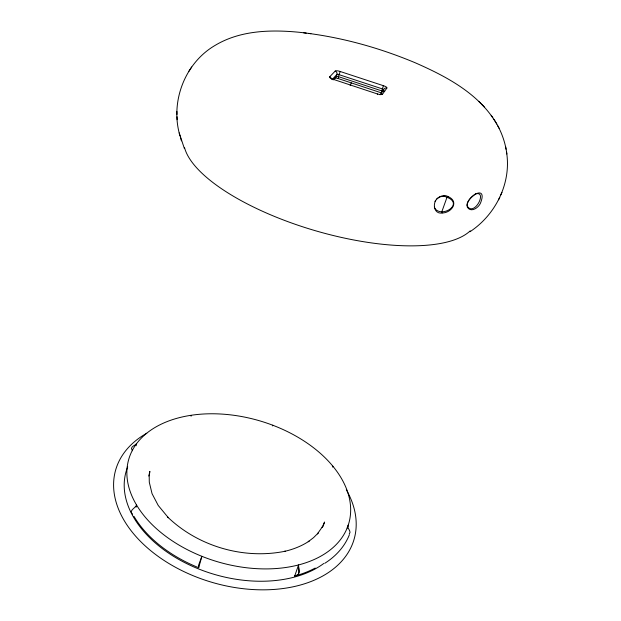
<?xml version="1.0" encoding="UTF-8"?>
<svg xmlns="http://www.w3.org/2000/svg" width="621" height="621" viewBox="0 0 621 621"><rect width="100%" height="100%" fill="white"/><g stroke="black" fill="none" stroke-linecap="round" stroke-linejoin="round"><path stroke-width="0.93" d="M180.067 136.077C169.836 102.481 184.522 63.249 214.982 45.465C240.016 30.351 270.546 29.521 298.856 32.245C338.895 36.499 378.158 47.243 415.263 62.791C446.421 76.484 479.156 93.631 496.808 124.107M315.212 568.044A113.775 74.14 16.3 0 1 294.711 576.016L298.561 564.963C298.359 569.092 301.138 575.551 294.843 575.636M298.476 565.312C298.608 570.629 301.185 574.751 294.711 576.016M333.097 79.822L333.042 79.263L377.366 93.942A4.564 1.195 15.2 0 0 382.482 94.229L386.875 88.05A4.463 1.258 15.1 0 0 383.382 85.682L340.277 71.524A4.44 1.281 17.4 0 0 335.2 71.081L329.666 76.841A2.771 2.647 64 0 1 331.513 79.271M377.421 94.609L377.405 93.903M348.303 524.924C346.184 528.044 352.053 531.227 349.219 533.967M136.123 445.746L136.271 445.055M136.426 444.372L136.573 443.689C134.726 445.839 129.121 446.887 132.537 450.745M136.1 507.194L136.589 505.059C135.448 508.04 128.33 510.765 132.529 514.11M148.784 476.028L149.863 471.378L149.195 476.175L149.288 482.207L152.052 493.672L158.223 505.447L168.353 517.735L167.802 517.169C198.293 546.449 243.874 559.723 285.295 551.207L284.519 551.394C293.19 549.368 301.651 546.115 309.079 541.155L308.218 541.722L313.566 537.631L318.099 533.097L317.409 533.905L322.617 526.445L322.167 527.369L324.566 522.028L322.967 526.523M191.206 415.628L191.051 416.233M198.681 567.71L198.642 565.079L201.879 556.331L198.681 567.71A113.775 74.14 16.3 0 1 133.996 516.393M335.2 71.081A2.701 2.577 60.9 0 1 336.924 74.427L336.349 76.476L333.283 79.752M351.401 82.865L350.135 85.356M383.281 90.922L383.638 89.773A2.694 2.631 51.4 0 1 386.875 88.05M332.553 466.798L332.771 466.154L332.763 466.992M469.95 231.742C495.892 214.672 511.805 182.427 506.425 151.431M347.139 528.153L347.884 526.15A114.582 73.542 16.3 0 0 205.613 413.904A114.582 73.542 16.3 0 0 162.795 534.013A114.582 73.542 16.3 0 0 347.884 526.15M448.005 196.562A1.009 0.699 -63.4 0 1 447.004 197.292L441.842 211.691A0.994 0.644 86.6 0 1 442.129 212.995C451.739 212.949 459.587 201.383 448.005 196.562A17.924 12.855 -63.2 0 0 444.046 195.452M349.351 534.782C344.694 546.728 335.542 556.532 324.775 563.294M498.593 199.791L499.765 197.245M500.798 194.924L501.954 192.401M434.987 201.476L435.298 200.862M383.39 85.675L381.209 92.816L338.228 78.564A4.409 1.226 16 0 0 335.022 77.897M188.924 71.252L191.672 66.99M383.638 89.773L380.145 94.679M340.277 71.524L338.957 74.629L338.228 78.564M436.26 199.434L436.71 198.922M336.924 74.427L332.452 79.209M475.779 193.636C472.069 196.826 465.548 201.375 467.318 207.142C471.013 213.306 479.296 207.352 480.817 202.26C487.407 184.515 467.419 195.856 467.116 205.388A11.683 5.115 -71.5 0 0 468.591 207.624M475.639 193.899C486.949 190.694 476.02 213.865 468.537 207.763M442.129 212.995C433.629 214.424 431.983 202.516 437.766 198.231A10.285 7.242 -62.7 0 1 443.945 195.817M303.63 32.773L306.223 33.107M308.505 33.394L310.904 33.697M447.004 197.292C464.034 203.789 442.377 218.212 434.964 208.586M478.814 101.386L481.073 103.684M481.966 104.569L484.31 106.959M491.219 115.343L492.795 117.718M493.842 119.248C500.79 129.626 505.277 141.635 506.868 154.024M497.755 125.83L499.129 128.322M434.816 208.314L434.358 207.103M184.406 148.605L179.174 132.91M180.54 137.707L181.425 140.851M505.61 146.665L506.037 149.195M176.923 111.477L177.008 114.419M177.055 116.732L177.14 119.682M470.206 230.857A152.106 54.524 16.3 0 1 315.553 230.771A152.106 54.524 16.3 0 1 184.507 147.519M383.646 89.603A1.785 0.528 12.7 0 0 382.225 88.857L338.957 74.629A1.778 0.567 19.6 0 0 336.947 74.404M332.949 79.325A4.541 1.226 17.6 0 1 329.666 76.841M380.005 94.734A2.756 2.701 57.8 0 1 382.489 94.229M381.403 92.94A2.725 2.67 54.5 0 1 384.686 91.194M382.823 91.427A1.785 0.497 16.7 0 0 381.62 90.845L338.391 76.631A1.778 0.489 16 0 0 336.349 76.476A2.701 2.585 62.8 0 1 334.362 78.285M443.076 196.151A18.265 13.918 -64.7 0 1 446.988 197.331M443.999 195.623A1.009 0.66 -87.8 0 1 443.037 196.314M437.215 198.518A9.369 6.924 -62.5 0 1 442.975 196.531M323.774 563.48A113.697 74.202 16.3 0 1 186.944 563.736A113.697 74.202 16.3 0 1 127.693 466.876M346.316 489.79A124.146 81.087 16.3 0 1 297.467 585.789A124.146 81.087 16.3 0 1 140.385 541.264A124.146 81.087 16.3 0 1 146.789 433.241M272.712 425.789L272.844 425.284L272.712 425.789"/></g></svg>
